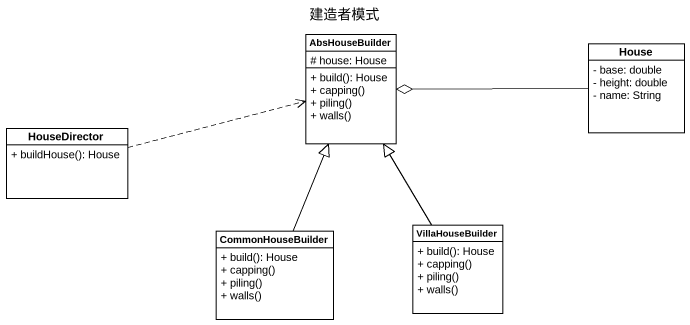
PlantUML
@startuml
title 建造者模式
hide circle
hide empty members
skinparam classAttributeIconSize 0
class AbsHouseBuilder {
  # house: House
  + build(): House
  + capping()
  + piling()
  + walls()
}
class House {
  - base: double
  - height: double
  - name: String
}
class HouseDirector {
  + buildHouse(): House
}
class VillaHouseBuilder {
  + build(): House
  + capping()
  + piling()
  + walls()
}
class CommonHouseBuilder {
  + build(): House
  + capping()
  + piling()
  + walls()
}
House -left-o AbsHouseBuilder
HouseDirector .right.> AbsHouseBuilder
VillaHouseBuilder -up-|> AbsHouseBuilder
CommonHouseBuilder -up-|> AbsHouseBuilder
@enduml
